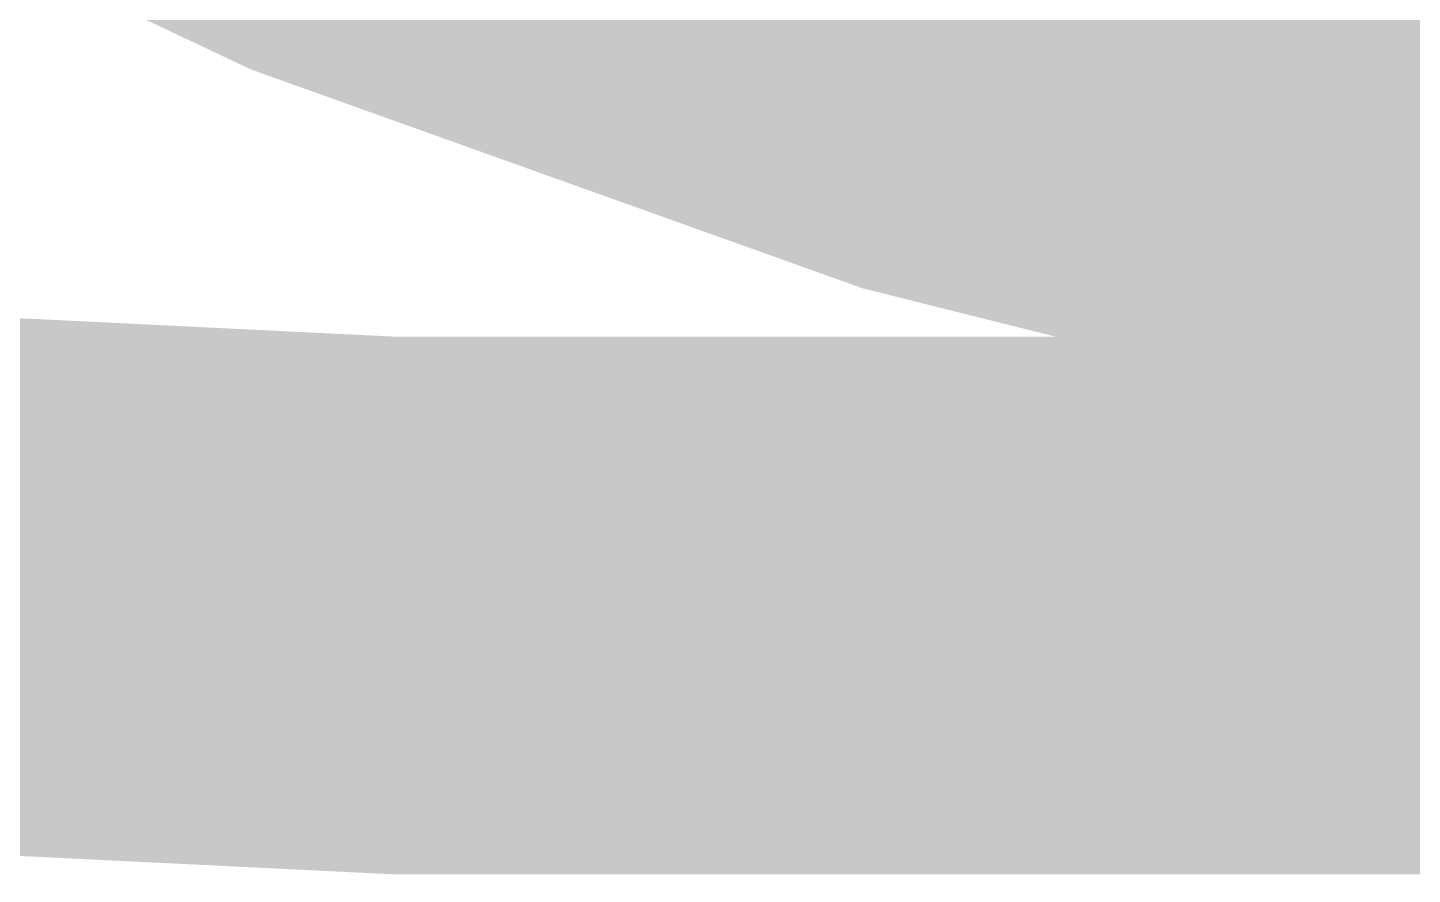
# Model space of a CAD drawing. Header units: inches. Extents: x -0.16 to 1.73, y -0.16 to 1.34.
# Drawn here: x -0.05127 to -0.02552, y -0.1287 to -0.11296 of the extents above; entities that cross this region are included whole.
import ezdxf

# ---------------------------------------------------------------- set-up
doc = ezdxf.new("R2010")
doc.units = ezdxf.units.IN
doc.header["$MEASUREMENT"] = 0
doc.layers.add('Keep-Out Layer', color=6, linetype='Continuous')
doc.layers.add('Top Overlay', color=2, linetype='Continuous')

msp = doc.modelspace()

# ---------------------------------------------------------------- linework, layer by layer
at = {"layer": 'Keep-Out Layer'}
for points in [[(-0.0444674, -0.1237047, 0.01, 0.01, -0.4142135623730951), (-0.1232076, -0.0449645, 0.01, 0.01, 0)], [(-0.0444674, -0.1237047, 0.01, 0.01, 0), (1.3728553, -0.1237047, 0.01, 0.01, 0)]]:
    msp.add_lwpolyline(points, format="xyseb", dxfattribs=at)
msp.add_lwpolyline([(-0.0469674, -0.1237047, 0.005, 0.005, 1), (-0.0419674, -0.1237047, 0.005, 0.005, 1)], format="xyseb", close=True, dxfattribs=at)
msp.add_lwpolyline([(-0.0469674, -0.1237047, 0.005, 0.005, 1), (-0.0419674, -0.1237047, 0.005, 0.005, 1)], format="xyseb", close=True, dxfattribs=at)
at = {"layer": 'Top Overlay'}
msp.add_lwpolyline([(0.1181102, 0, 0.01, 0.01, 1), (-0.1181102, 0, 0.01, 0.01, 1)], format="xyseb", close=True, dxfattribs=at)

doc.saveas('drawing.dxf')
